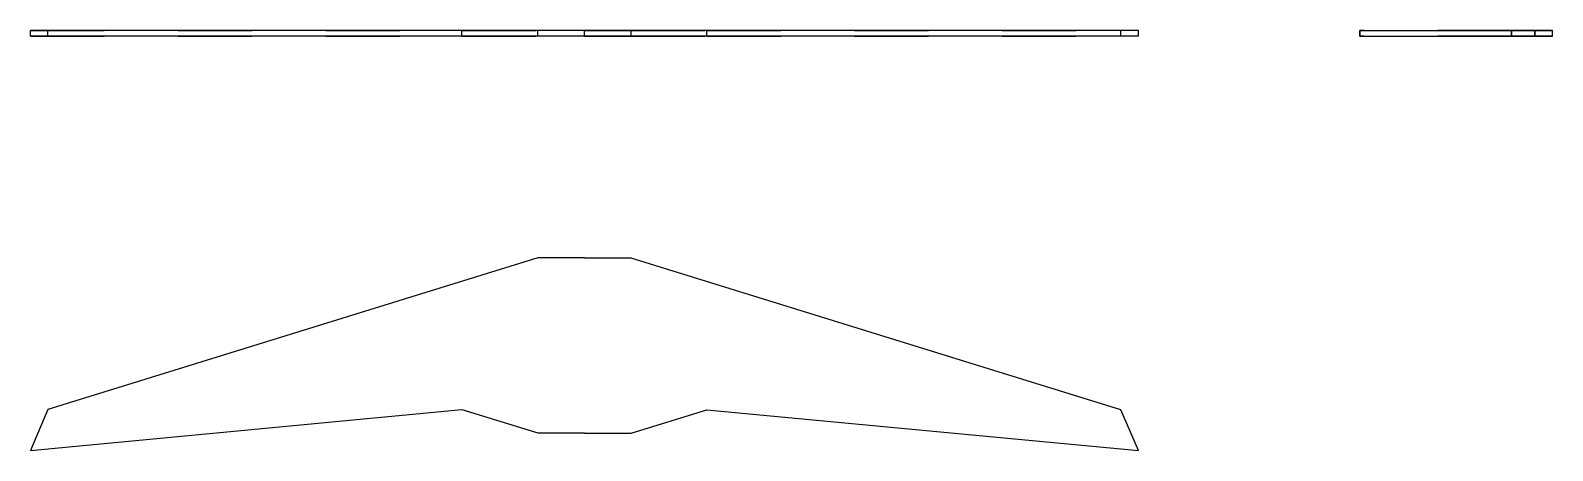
# Model space of a CAD drawing. Extents: x 0 to 2.06, y 0 to 0.57.
import ezdxf

# ---------------------------------------------------------------- set-up
doc = ezdxf.new("R2010")
doc.units = 0
doc.linetypes.add('HIDDEN', pattern=[0.075, 0.050025, -0.024975])
for name, color, linetype in [('FRONT', 7, 'CONTINUOUS'), ('FRONT_HID', 7, 'HIDDEN'), ('LEFT', 7, 'CONTINUOUS'), ('LEFT_HID', 7, 'HIDDEN'), ('TOP', 7, 'CONTINUOUS')]:
    doc.layers.add(name, color=color, linetype=linetype)

msp = doc.modelspace()

# ---------------------------------------------------------------- linework, layer by layer
at = {"layer": 'FRONT'}
for p, q in [((0.023684, 0.568586), (0, 0.568586)), ((0, 0.560773), (0, 0.568586)), ((0.023684, 0.560773), (0, 0.560773)), ((0.686842, 0.568586), (0.023684, 0.568586)), ((0.023684, 0.560773), (0.023684, 0.568586)), ((0.686842, 0.560773), (0.023684, 0.560773)), ((0.75, 0.568586), (0.686842, 0.568586)), ((0.686842, 0.560773), (0.686842, 0.568586)), ((0.75, 0.560773), (0.686842, 0.560773)), ((0.805263, 0.568586), (0.75, 0.568586)), ((0.75, 0.560773), (0.75, 0.568586)), ((0.805263, 0.560773), (0.75, 0.560773)), ((0.813158, 0.568586), (0.805263, 0.568586)), ((0.813158, 0.560773), (0.805263, 0.560773)), ((1.476316, 0.568586), (0.813158, 0.568586)), ((0.813158, 0.560773), (0.813158, 0.568586)), ((1.476316, 0.560773), (0.813158, 0.560773)), ((1.5, 0.568586), (1.476316, 0.568586)), ((1.476316, 0.560773), (1.476316, 0.568586)), ((1.5, 0.560773), (1.476316, 0.560773)), ((1.5, 0.560773), (1.5, 0.568586))]:
    msp.add_line(p, q, dxfattribs=at)
at = {"layer": 'FRONT_HID', "linetype": 'HIDDEN'}
for p, q in [((0, 0.568586), (0.584211, 0.568586)), ((0, 0.560773), (0.584211, 0.560773)), ((0.584211, 0.568586), (0.686842, 0.568586)), ((0.584211, 0.560773), (0.584211, 0.568586)), ((0.584211, 0.560773), (0.686842, 0.560773)), ((0.75, 0.568586), (0.813158, 0.568586)), ((0.75, 0.560773), (0.813158, 0.560773)), ((0.813158, 0.568586), (0.915789, 0.568586)), ((0.813158, 0.560773), (0.915789, 0.560773)), ((0.915789, 0.560773), (0.915789, 0.568586)), ((0.915789, 0.568586), (1.5, 0.568586)), ((0.915789, 0.560773), (1.5, 0.560773))]:
    msp.add_line(p, q, dxfattribs=at)
at = {"layer": 'LEFT'}
for p, q in [((1.8, 0.568586), (2.005263, 0.568586)), ((1.8, 0.560773), (1.8, 0.568586)), ((1.8, 0.560773), (2.005263, 0.560773)), ((2.005263, 0.568586), (2.060526, 0.568586)), ((2.005263, 0.560773), (2.005263, 0.568586)), ((2.005263, 0.560773), (2.060526, 0.560773)), ((2.060526, 0.568586), (2.060773, 0.568586)), ((2.060526, 0.560773), (2.060526, 0.568586)), ((2.060526, 0.560773), (2.060773, 0.560773)), ((2.060773, 0.560773), (2.060773, 0.568586))]:
    msp.add_line(p, q, dxfattribs=at)
at = {"layer": 'LEFT_HID', "linetype": 'HIDDEN'}
for p, q in [((1.800247, 0.568586), (1.8, 0.568586)), ((1.800247, 0.560773), (1.8, 0.560773)), ((2.00551, 0.568586), (1.800247, 0.568586)), ((1.800247, 0.568586), (2.036842, 0.568586)), ((1.800247, 0.560773), (1.800247, 0.568586)), ((1.800247, 0.560773), (1.800247, 0.568586)), ((1.800247, 0.560773), (1.800247, 0.568586)), ((2.00551, 0.560773), (1.800247, 0.560773)), ((1.800247, 0.560773), (2.036842, 0.560773)), ((2.060526, 0.568586), (2.005263, 0.568586)), ((2.005263, 0.568586), (2.036842, 0.568586)), ((2.060526, 0.560773), (2.005263, 0.560773)), ((2.005263, 0.560773), (2.036842, 0.560773)), ((2.037089, 0.568586), (2.00551, 0.568586)), ((2.00551, 0.560773), (2.00551, 0.568586)), ((2.00551, 0.568586), (2.060526, 0.568586)), ((2.060773, 0.568586), (2.00551, 0.568586)), ((2.00551, 0.560773), (2.00551, 0.568586)), ((2.037089, 0.560773), (2.00551, 0.560773)), ((2.00551, 0.560773), (2.060526, 0.560773)), ((2.060773, 0.560773), (2.00551, 0.560773)), ((2.036842, 0.560773), (2.036842, 0.568586)), ((2.036842, 0.568586), (2.037089, 0.568586)), ((2.036842, 0.560773), (2.036842, 0.568586)), ((2.036842, 0.560773), (2.037089, 0.560773)), ((2.037089, 0.560773), (2.037089, 0.568586)), ((2.037089, 0.560773), (2.037089, 0.568586))]:
    msp.add_line(p, q, dxfattribs=at)
at = {"layer": 'TOP'}
for p, q in [((0.686842, 0.260773), (0.023684, 0.05551)), ((0.75, 0.260773), (0.686842, 0.260773)), ((0.75, 0.260526), (0.75, 0.260773)), ((0.805263, 0.260526), (0.75, 0.260526)), ((0.813158, 0.260526), (0.805263, 0.260526)), ((1.476316, 0.055263), (0.813158, 0.260526)), ((0, 0.000247), (0.584211, 0.05551)), ((0.023684, 0.05551), (0, 0.000247)), ((0.584211, 0.05551), (0.686842, 0.023931)), ((0.813158, 0.023684), (0.915789, 0.055263)), ((0.915789, 0.055263), (1.5, 0)), ((1.5, 0), (1.476316, 0.055263)), ((0.686842, 0.023931), (0.75, 0.023931)), ((0.75, 0.023931), (0.75, 0.023684)), ((0.75, 0.023684), (0.813158, 0.023684))]:
    msp.add_line(p, q, dxfattribs=at)

doc.saveas('drawing.dxf')
